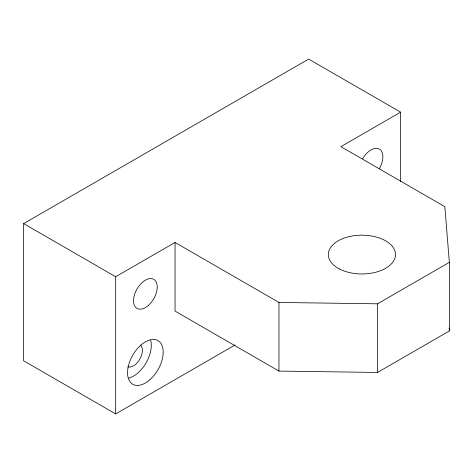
<?xml version="1.0" encoding="UTF-8"?>
<svg xmlns="http://www.w3.org/2000/svg" width="473" height="473" viewBox="0 0 473 473"><rect width="100%" height="100%" fill="white"/><g stroke="black" fill="none" stroke-linecap="round" stroke-linejoin="round"><path stroke-width="0.71" d="M235.152 344.929L115.678 413.928L23.65 360.798L23.65 223.611L308.644 59.072L400.625 112.172L400.625 181.508M400.625 112.172L340.897 146.654L444.851 206.671L449.35 262.338L449.35 330.964L377.507 372.446L278.958 371.08L175.051 311.092L175.051 242.46L115.678 276.74L23.65 223.611M175.051 242.46L278.958 302.448L377.507 303.814L449.35 262.338M449.114 328.037L449.35 330.964M377.507 303.814L377.507 372.446M278.958 302.448L278.958 371.08M115.678 276.74L115.678 413.928M362.596 158.774A16.791 9.697 -60 0 1 379.387 149.078A16.791 9.697 -60 0 1 379.387 168.471M140.31 345.036A12.594 7.272 -60 0 1 139.789 359.22A12.594 7.272 -60 0 1 127.763 366.77M150.698 340.329A25.187 14.545 -60 0 1 128.881 378.116M148.439 305.351A16.791 9.697 -60 0 0 153.76 279.336A16.791 9.697 -60 0 0 133.894 296.955A16.791 9.697 -60 0 0 148.439 305.351M339.312 268.912A33.589 19.393 0 0 0 394.724 258.684A33.589 19.393 0 0 0 351.67 236.092A33.589 19.393 0 0 0 339.312 268.912M149.976 379.648A25.187 14.545 -60 0 0 157.958 340.625A25.187 14.545 -60 0 0 128.159 367.048A25.187 14.545 -60 0 0 149.976 379.648"/></g></svg>
